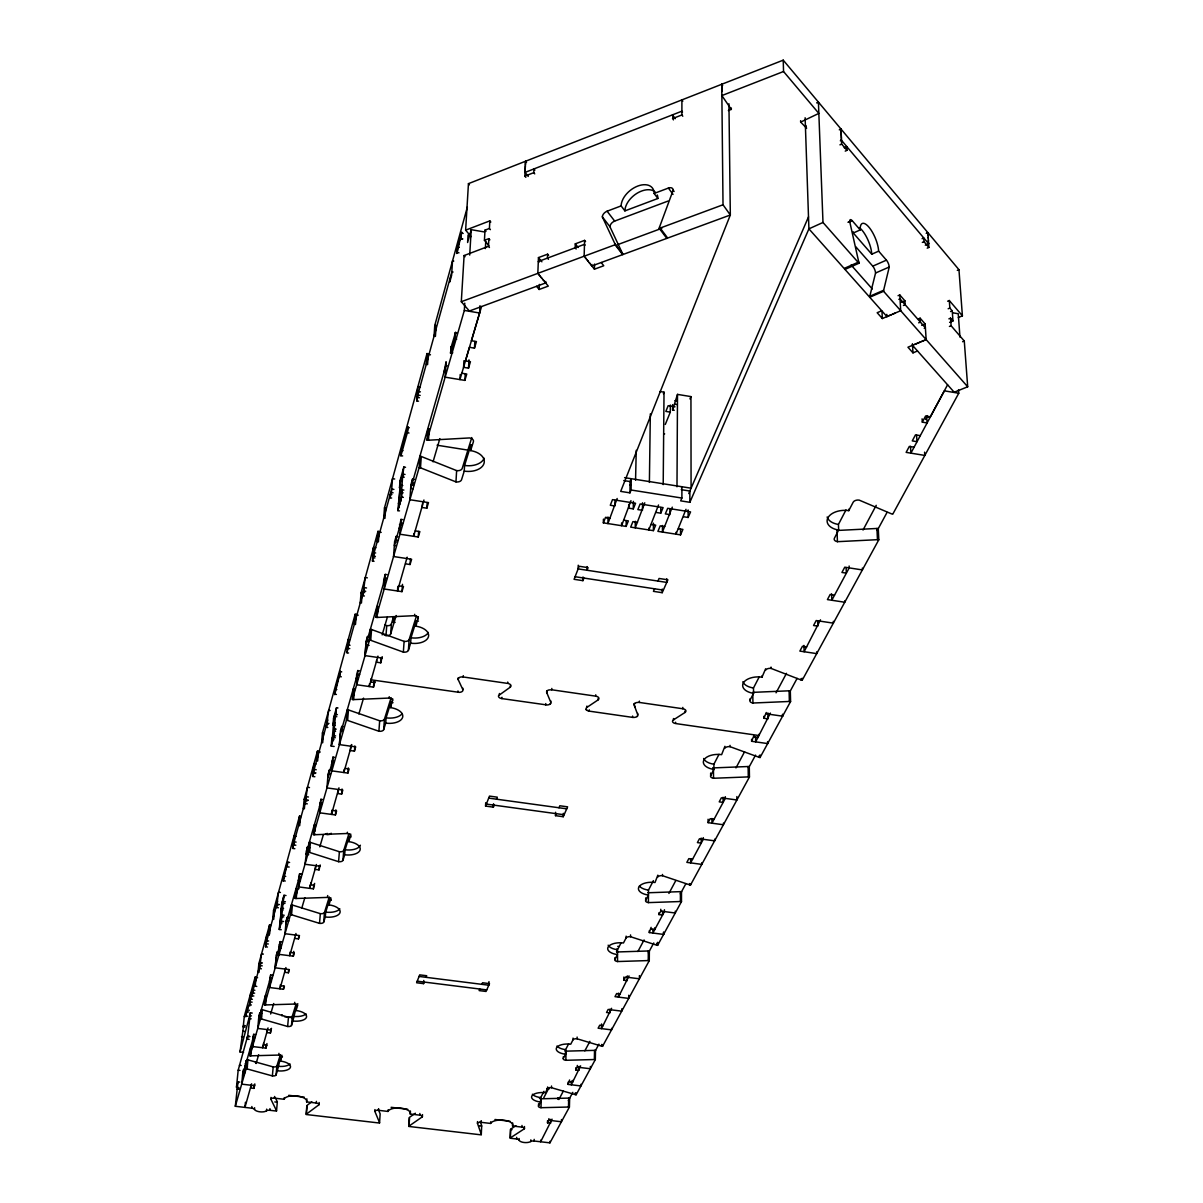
<?xml version="1.0" encoding="UTF-8"?>
<svg xmlns="http://www.w3.org/2000/svg" width="1203" height="1203" viewBox="0 0 1203 1203"><rect width="100%" height="100%" fill="white"/><g stroke="black" fill="none" stroke-linecap="round" stroke-linejoin="round"><path stroke-width="1.5" d="M664.778 526.583L660.236 525.876L657.906 531.35L680.522 534.869L680.522 529.275M680.417 891.649A3.759 1.835 0.3 0 1 681.499 891.724L681.484 901.588A3.759 1.82 0.3 0 0 680.402 901.528L680.417 891.649L648.492 892.746A3.759 1.835 0.7 0 1 647.846 892.641M682.793 116.24L681.89 114.962L681.906 99.909L682.808 101.187M805.123 117.744L808.912 228.856L689.86 502.313L680.672 500.854L681.89 498.042L681.906 486.749L681.53 487.621M759.003 734.221L759.033 735.544L675.379 723.514A4.21 2.286 0.1 0 1 673.469 719.875L684.973 712.477A4.241 2.316 0 0 0 682.823 708.747L682.823 707.409M684.973 712.477L684.973 711.153M673.469 718.552L673.469 719.875L674.191 719.409M674.281 410.268L672.597 409.997L677.5 394.389L690.943 396.599L691.078 488.192L624.598 477.651M675.259 911.167L675.289 913.017L660.778 911.107L658.913 914.581L662.522 915.047L662.552 911.363M675.62 722.236L675.62 722.898M676.011 532.297L675.996 534.162L685.996 509.305M677.5 394.389L676.988 486.779M245.803 1016.054L248.074 1005.497L245.803 1016.054L247.698 1016.204M666.778 578.733L666.763 582.402L578.147 568.899L578.237 565.215M669.906 508.989L669.891 514.613L665.319 513.892L667.695 508.313L690.567 511.907L688.131 517.47L683.575 516.749M665.304 424.433L670.297 412.148L670.327 405.035M673.409 119.894L672.507 114.841L675.229 118.676M672.282 507.155L662.432 532.057L662.477 525.516M672.597 409.997L672.627 404.629M616.462 951.663A3.609 1.699 1.1 0 0 617.695 951.949L648.312 950.971A3.609 1.699 0.7 0 1 649.349 951.032L649.274 960.641A3.609 1.684 0.8 0 0 648.237 960.58L617.545 961.543A3.624 1.684 1.1 0 1 614.883 959.468L617.44 954.565A12.752 6 1 0 1 608.056 947.167A12.752 6 1 0 1 623.47 942.972L626.086 937.949A3.669 1.744 0.9 0 1 630.537 936.731L656.643 945.152A3.669 1.729 0.6 0 0 657.62 945.363L657.635 942.325M656.176 512.463L660.748 513.17L660.793 507.546M658.913 914.581L658.928 912.731M654.567 588.793L653.44 591.35L662.206 592.688L662.236 589.019M660.778 911.107L660.778 909.257M659.815 391.486L664.026 392.178L663.199 484.598M712.762 767.77A4.075 2.15 -0.3 0 0 713.454 767.905L748.116 766.522A4.075 2.15 -0.8 0 1 749.289 766.597L749.454 776.973L690.522 885.017A3.82 1.88 0.2 0 1 689.514 884.806L662.492 875.709L662.507 874.461M663.575 934.43L663.59 931.994L663.605 934.43L649.289 932.566L649.304 930.746M664.432 909.739L664.432 911.588L652.898 933.047L652.928 928.987M649.289 932.566L651.109 927.348M654.703 927.814L654.688 929.648L651.094 929.182M658.537 504.989L648.838 529.937L648.853 528.072M656.643 945.152L656.643 943.332M680.402 901.528L648.402 902.611A3.759 1.835 0.7 0 1 645.68 900.37L648.447 895.047A13.293 6.511 0.6 0 1 638.838 887.047A13.293 6.511 0.6 0 1 655.003 882.491L657.846 875.167M645.68 900.37L645.71 897.889M650.327 413.877L649.394 482.403M648.402 902.611L648.492 890.1L653.394 880.656M648.237 960.58L648.312 950.971M637.485 522.328L632.928 521.606L630.673 527.109L653.379 530.643L653.44 523.185M682.823 708.747L639.364 702.447L639.379 701.123M642.522 502.809L642.447 510.298L637.861 509.591L640.146 503.982L663.109 507.591L660.748 513.17M639.41 975.618L639.41 978.806L625.5 977.031L623.801 980.219L627.259 980.656L627.319 975.889M644.763 502.824L635.229 527.816L635.304 521.275M628.733 995.242L628.718 998.4L614.989 996.67L616.658 993.558L620.086 993.994M629.019 975.889L618.447 997.107L618.507 993.152M637.74 713.409L637.725 714.732A4.226 2.301 0.7 0 1 634.673 717.379L633.349 717.439A4.226 2.301 0.7 0 1 632.583 717.379L632.598 716.056M636.237 450.313L635.56 480.208M630.537 936.731L630.567 934.911M634.192 703.815L634.838 706.943M628.733 504.403L628.688 508.147L633.274 508.869L635.56 503.26L612.507 499.636L610.297 505.26L614.898 505.982L615.004 500.358M621.801 1008.806L621.756 1011.152L608.162 1009.452L606.538 1012.49L609.921 1012.911L609.981 1009.167M629.951 492.854L630.101 481.561L631.244 478.704L631.094 490.012L629.951 492.854L620.688 491.395L730.326 215.006L728.943 103.774M623.801 980.219L623.846 977.031M630.973 500.659L621.59 525.696L621.635 522.884M626.086 937.949L626.116 936.129M633.274 508.869L633.364 501.365M614.883 959.468L614.913 957.663M617.004 952.114L617.064 948.776M617.545 961.543L617.515 949.738L620.959 943.107M603.44 519.125L603.365 522.854L626.131 526.403L626.222 520.809M617.154 498.478L607.921 523.576L608.056 517.034M611.605 1008.309L601.5 1028.625L601.59 1023.964M611.575 1028.324L611.56 1029.873L598.117 1028.204L599.711 1025.242L603.064 1025.663M649.274 960.641L602.538 1046.339A3.414 1.504 1.3 0 1 601.635 1046.159L601.665 1044.43M602.538 1046.339L602.583 1044.595M590.372 1066.459L590.357 1068.745L577.29 1067.166L575.786 1069.948L579.049 1070.339L579.139 1066.354M632.583 717.379L588.989 711.108A4.226 2.316 1.3 0 1 586.884 707.409L598.056 699.92L598.086 698.597M563.32 1056.775L563.275 1058.49A3.368 1.474 1.6 0 0 565.831 1060.294L594.342 1059.527L594.538 1050.369A3.353 1.474 1.4 0 1 595.5 1050.43L595.32 1059.587L576.147 1094.745A3.278 1.398 1.6 0 1 575.26 1094.58L551.47 1087.707A3.293 1.398 1.8 0 0 547.545 1088.67L545.44 1092.715A11.444 4.842 1.9 0 0 531.816 1096.053A11.444 4.842 1.9 0 0 540.568 1102.053L538.508 1106.023A3.248 1.368 1.9 0 0 540.989 1107.707L568.478 1107.031A3.248 1.368 1.6 0 1 569.41 1107.076L569.651 1098.144A3.233 1.368 1.6 0 0 568.703 1098.098L541.275 1098.79A3.248 1.368 1.9 0 1 539.44 1098.249M598.056 699.92A4.256 2.346 1.2 0 0 595.711 696.146L595.741 694.808M575.786 1069.948L575.846 1067.662M575.26 1094.58L575.305 1092.895M563.275 1058.49L565.5 1054.234A11.865 5.203 1.6 0 1 556.538 1047.798A11.865 5.203 1.6 0 1 570.733 1044.189L573.004 1039.843A3.414 1.504 1.5 0 1 577.094 1038.79L577.124 1037.061M576.147 1094.745L576.177 1093.061M577.29 1067.166L577.32 1065.452M586.884 707.409L586.929 706.086M580.613 1065.843L571.305 1084.79L571.41 1081.031M589.244 711.153L589.275 709.83M580.974 1084.249L580.974 1085.948L568.057 1084.399L568.117 1082.144M568.478 1107.031L568.703 1098.098M568.057 1084.399L569.56 1079.978M587.139 566.568L587.049 570.252L588.087 567.636L579.169 566.267L574.072 579.305L582.929 580.658L583.019 576.974M722.642 85.578L721.755 84.27L723.018 204.781L730.326 215.006L591.861 265.953L591.906 264.465M573.004 1039.843L573.049 1038.099M572.793 1080.369L572.748 1082.068L569.515 1081.677M601.199 262.525L603.756 265.758L594.432 269.186L594.553 264.089M576.147 249.006L575.169 247.788L575.29 243.848L584.583 240.374L584.147 256.209L594.432 269.186M561.47 1119.542L561.44 1121.767L548.869 1120.279L547.485 1122.85L550.613 1123.226L550.733 1119.346M565.5 1054.234L565.621 1049.633L568.613 1043.888M565.831 1060.294L566.072 1051.151A3.368 1.474 1.6 0 1 564.914 1050.911M552.072 1119.181L540.643 1141.767L540.703 1140.128M555.606 812.266L555.5 815.664L563.245 816.717L563.335 813.318M558.162 1098.88L558.192 1097.948L559.966 1098.159M547.545 1088.67L547.606 1086.971M547.485 1122.85L547.56 1120.64M548.869 1120.279L548.914 1118.625M551.47 1087.707L551.53 1086.008M512.057 1129.647L510.433 1129.452L510.087 1138.218L516.628 1138.985A3.158 1.293 2.1 0 1 519.11 1140.143A6.331 2.586 2 0 0 524.072 1142.489A6.331 2.586 2 0 0 530.779 1141.512A3.158 1.293 2 0 1 534.132 1141.015L549.936 1142.85L549.982 1141.346M510.237 685.905L510.192 687.229L498.734 695.454A4.256 2.346 2.6 0 0 498.568 696.627L498.989 697.319A4.256 2.346 2.6 0 0 501.395 698.522L547.034 704.973A4.241 2.331 1.9 0 0 550.854 702.642L550.794 700.883M595.711 696.146L551.771 689.785L551.816 688.447M538.508 1106.023L538.583 1103.783M540.568 1102.053L540.718 1097.572L543.967 1091.332M540.989 1107.707L541.275 1098.79M530.779 1141.512L530.839 1139.858M545.726 704.898L545.771 703.575M546.959 693.108L546.748 691.169M534.132 1141.015L534.192 1139.361M515.952 1125.677L510.749 1129.106L510.403 1137.873L524.403 1128.745A3.188 1.323 2.1 0 0 521.937 1127.106L521.997 1125.452M524.403 1128.745L524.478 1126.534M488.884 245.668L484.433 240.329L488.869 238.645L488.463 246.314L464.102 255.547L461.305 301.712L469.381 311.021L545.681 282.946L545.741 281.472M536.538 286.314L539.155 289.472L548.282 286.119L537.831 273.367L538.463 257.592L547.621 254.179L547.47 258.104L548.448 259.322M516.628 1138.985L516.688 1137.331M519.11 1140.143L519.17 1138.504M539.155 289.472L539.365 284.419M521.937 1127.106L512.553 1126.008L512.673 1122.97M525.846 177.337L524.884 176.119L525.094 171.458M525.215 168.676L525.14 170.525M525.35 165.879L525.26 167.743M525.47 163.097L525.395 164.961M481.305 1134.489L477.441 1123.256A3.203 1.323 2.4 0 1 481.2 1122.339L490.629 1123.437L490.689 1121.782M534.734 173.879L533.771 172.661L533.937 168.931L534.884 170.149M501.907 698.612L501.967 697.274M510.192 687.229A4.286 2.376 2.5 0 0 508.403 683.56L507.696 682.071M477.441 1123.256L477.516 1121.587M485.726 802.687L485.561 806.085L493.365 807.153L493.531 803.754M499.35 694.823L499.41 693.499M481.2 1122.339L481.275 1120.67M488.974 981.603L488.809 985.212L419.08 976.445M528.252 176.435L525.064 172.39L525.561 161.247L526.508 162.465M525.516 162.179L525.561 161.247L526.027 161.864M507.636 683.409L463.2 676.973L463.275 675.635M371.381 678.507L371.276 679.845L459.23 692.357A4.271 2.346 3.2 0 0 462.944 690.011L462.899 688.236M490.403 229.653L489.41 228.465L489.832 220.871L465.636 230.149L471.08 236.645M463.952 360.705L463.561 367.336L468.523 368.148L470.433 361.712L465.411 360.885L469.426 347.306L474.478 348.148L474.854 341.487M471.787 437.561L462.193 468.463A4.767 2.962 3.7 0 1 456.629 470.599L421.276 456.493A4.797 2.992 4.4 0 0 419.952 456.163L419.17 467.486A4.812 2.977 4.4 0 1 420.494 467.817L455.967 481.892A4.782 2.962 3.7 0 0 461.546 479.756L464.238 471.11A16.902 10.541 3.5 0 0 483.997 463.471A16.902 10.541 3.5 0 0 470.629 450.614L470.944 444.915A16.887 10.556 3.5 0 1 472.162 445.125M462.824 689.575L458.253 679.74L458.358 677.725M457.907 692.281L457.982 690.958M460.238 374.449L459.937 379.592L479.606 313.006L480.012 305.697M484.433 240.329L485.004 230.149L489.41 228.465M485.365 248.6L485.756 241.352M468.523 368.148L468.99 359.862M464.238 471.11L464.569 465.441L470.944 444.915M468.057 234.976L467.606 242.51L471.215 229.683L484.583 231.984M426.088 977.332L426.704 975.738L419.697 974.866L416.614 982.761L423.591 983.633L423.772 980.475M470.629 450.614L473.411 441.696A4.872 3.083 3.6 0 0 469.546 437.937L428.463 440.223A4.887 3.083 4.3 0 1 427.05 440.133L464.328 310.434L464.764 303.141M455.967 481.892L456.629 470.599M469.711 255.081L471.215 229.683M415.366 1113.226L409.561 1117.286L409.035 1126.083L422.358 1116.805A3.218 1.338 3 0 0 419.757 1115.151L419.847 1113.482M444.027 371.968L446.102 361.757L445.125 377.171L464.869 380.389L465.26 373.787M422.358 1116.805L422.494 1114.595M409.276 1117.632L408.749 1126.444L481.26 1134.865L481.696 1125.707L480.268 1121.497M419.757 1115.151L410.253 1114.038L410.434 1110.986M465.636 230.149L468.448 183.653L783.228 60.15L958.956 269.698L962.4 315.833L958.265 317.577M452.779 352.78L450.854 352.674L455.035 338.058L455.636 332.133L451.245 346.81L450.524 353.351L451.275 346.659M454.779 338.99L455.14 333.171L456.388 333.381M461.351 233.277L461.02 238.78L462.238 238.991M450.027 278.314L449.787 281.968L451.591 275.487L452.523 260.886M416.449 615.951L409.125 639.605A4.346 2.466 4.1 0 1 404.103 641.364L371.562 629.53A4.376 2.481 4.7 0 0 370.359 629.244L369.516 640.026A4.376 2.466 4.6 0 1 370.719 640.312L403.351 652.116A4.361 2.451 4.1 0 0 408.388 650.357L410.629 643.169A15.398 8.737 4 0 0 428.403 636.898A15.398 8.737 4 0 0 415.922 626.177L418.358 616.748M422.448 503.741L422.193 507.486L426.824 508.207L427.2 502.598M379.562 1122.67L374.795 1111.241A3.233 1.338 3.4 0 1 378.494 1110.324L388.028 1111.437L388.148 1109.767M378.494 1110.324L378.614 1108.655M410.629 643.169L410.99 637.77L416.283 620.748A15.383 8.752 4 0 1 418.464 621.169M402.719 519.651L401.005 519.395L399.967 534.222L418.238 537.004L418.629 531.455M418.223 618.793A4.436 2.541 4 0 0 414.614 615.665L414.704 614.297M427.05 440.133L427.817 428.719A4.872 3.083 4.4 0 0 429.215 428.809L428.463 440.223M434.764 325.472L434.042 336.254A4.752 3.158 4.6 0 0 435.411 336.359L436.133 325.562A4.737 3.158 4.6 0 1 434.764 325.472L467.381 206.961M423.937 500.012L413.637 536.312L413.832 533.515M415.922 626.177L416.283 620.748M403.351 652.116L404.103 641.364M405.546 563.846L410.043 564.523L410.434 559.004M374.795 1111.241L374.915 1109.587M427.02 353.562L426.283 364.298A4.677 3.053 4.6 0 1 427.561 364.629L428.298 353.908A4.677 3.068 4.7 0 0 427.02 353.562L384.479 507.922L383.682 518.252A4.346 2.617 4.8 0 0 384.93 518.328L385.712 508.012A4.331 2.632 4.9 0 1 384.479 507.922M420.494 467.817L421.276 456.493M408.388 650.357L409.125 639.605M391.125 697.635L384.434 719.183A4.165 2.241 4.2 0 1 379.667 720.777L348.464 709.935A4.18 2.256 4.7 0 0 347.321 709.68L346.449 720.176A4.18 2.256 4.7 0 1 347.607 720.432L378.9 731.244A4.165 2.241 4.2 0 0 383.667 729.65L385.712 723.108A14.707 7.955 4.1 0 0 402.599 717.409A14.707 7.955 4.1 0 0 390.539 707.62L392.779 698.913M384.163 589.004L401.967 591.65L402.479 584.357M409.892 499.726L410.915 484.764L412.524 479.095L414.268 479.365M418.539 401.185L416.839 400.915L417.847 386.704L420.388 387.11M407.155 557.184L397.486 590.989L397.817 586.417M412.524 479.095L412.268 482.839L414.012 483.11M416.839 400.915L418.689 391.576L420.388 391.847M383.667 729.65L384.434 719.183M384.103 634.913L385.998 635.605A4.075 2.301 4.4 0 0 390.659 633.951L391.396 623.951L393.411 617.169A14.331 8.241 4.3 0 0 395.486 617.395M403.125 469.741L400.93 499.786L398.629 507.922L400.84 477.937M401.005 519.395L399.185 528.508L400.885 528.764M399.516 510.884L397.832 510.628L401.667 497.095L402.193 489.832L403.877 490.087M404.238 477.2L402.569 476.929L403.847 467.02L405.531 467.29M385.712 723.108L386.088 717.845L390.915 702.341A14.692 7.97 4.1 0 1 393.005 702.717M395.125 622.387A14.346 8.226 4.3 0 1 393.05 622.177L393.411 617.169M392.629 700.898A4.241 2.316 4.2 0 0 389.155 698.056L389.246 696.717M390.539 707.62L390.915 702.341M376.644 660.176L376.494 662.191L380.765 662.808L382.268 656.748M378.9 731.244L379.667 720.777M385.998 635.605L386.734 625.62A4.06 2.316 4.4 0 0 391.396 623.951M393.546 556.523L394.599 541.786L396.118 536.463L397.817 536.718M397.832 510.628L400.268 485.11L402.779 485.501M401.185 488.072L399.501 487.816L400.028 480.659L403.847 467.02M396.118 536.463L395.847 540.132L397.546 540.403M359.336 670.793L357.757 670.567L356.659 684.733L373.501 687.139L373.907 681.83M373.501 687.139L374.975 681.229M377.953 656.116L369.261 686.537L369.456 683.875M386.93 574.658L385.261 574.402L383.802 579.53L383.531 583.154L385.186 583.41M391.622 498.042L389.998 497.786L390.253 494.313L391.877 494.553M384.208 589.004L385.261 574.402M389.998 497.786L391.441 492.553L392.494 478.659L394.689 479.005M380.765 662.808L381.156 657.439M378.013 531.335L377.216 541.606A4.271 2.541 4.9 0 1 378.389 541.891L379.186 531.621A4.271 2.556 4.9 0 0 378.013 531.335L361.065 592.853L360.238 602.929A4.15 2.391 4.9 0 0 361.441 603.004L362.253 592.929A4.135 2.391 4.9 0 1 361.065 592.853M370.719 640.312L371.562 629.53M370.855 679.289L370.644 681.951L374.87 682.552M414.614 615.665L377.321 617.44A4.451 2.541 4.6 0 1 376.043 617.365L376.885 606.492A4.436 2.556 4.6 0 0 378.163 606.583L377.592 614.041M377.321 617.44L377.426 616.071M348.945 833.604L343.742 850.371A3.835 1.91 4.4 0 1 339.396 851.724L310.419 842.416A3.85 1.91 4.8 0 0 309.351 842.205L308.464 852.19A3.865 1.91 4.7 0 1 309.532 852.416L338.584 861.679A3.85 1.895 4.4 0 0 342.945 860.34L344.675 854.777A13.564 6.752 4.3 0 0 360.088 849.98A13.564 6.752 4.3 0 0 348.78 841.634L350.554 835.92A3.91 1.955 4.3 0 0 347.291 833.499L347.396 832.235M350.795 745.364L350.374 750.567L354.434 751.123L354.855 745.935M348.78 841.634L349.171 836.596A13.549 6.767 4.3 0 1 351.111 836.942M350.554 835.92L350.705 834.04M382.163 658.086L364.99 655.605L366.118 641.304L367.486 636.537L369.892 636.898M374.028 561.29L372.464 561.064L373.547 547.425L375.892 547.786M365.035 655.605L365.877 644.883L385.035 578.057L387.246 578.387M374.87 557.966L372.78 557.651L373.577 547.425M367.486 636.537L367.216 640.101L369.622 640.462M372.464 561.064L374.088 552.748L375.667 552.989M311.818 1101.783L307.111 1105.316L306.359 1114.158L319.006 1104.73L319.186 1102.504M338.584 861.679L339.396 851.724M352.389 699.529L353.246 688.958A4.241 2.331 4.7 0 0 354.479 689.033L353.622 699.605A4.241 2.316 4.7 0 1 352.389 699.529L369.516 640.026M331.833 770.867L347.893 773.078L348.314 767.92M357.757 670.567L356.163 678.687L357.727 678.913M364.389 595.981L362.855 595.756L363.126 592.372L364.659 592.598M351.742 744.567L343.847 772.521L344.103 769.499M362.855 595.756L365.246 577.53L367.336 577.846M342.945 860.34L343.742 850.371M344.675 854.777L345.081 849.769L349.171 836.596M322.389 799.499L320.93 799.303L319.787 812.822L335.426 814.942L335.848 809.86M337.953 790.16L337.667 793.574L341.622 794.115L342.825 790.085L326.915 787.905L328.088 774.266L329.261 770.176L330.75 770.386M329.291 896.972L324.494 912.415A3.684 1.759 4.4 0 1 320.344 913.663L292.419 905.047A3.699 1.759 4.8 0 0 291.397 904.836L290.509 914.566A3.714 1.759 4.7 0 1 291.532 914.776L319.517 923.363A3.699 1.744 4.4 0 0 323.682 922.13L325.291 917.002A13.022 6.21 4.3 0 0 340.013 912.596A13.022 6.21 4.3 0 0 329.066 904.897L329.472 899.994A13.007 6.226 4.4 0 1 331.321 900.31M338.975 787.83L331.487 814.401L331.833 810.175M329.066 904.897L330.855 897.799M355.171 614.237L354.344 624.237A4.09 2.316 4.9 0 1 355.471 624.507L356.299 614.492A4.075 2.331 4.9 0 0 355.171 614.237L322.434 732.988L321.592 742.612A3.835 2.03 4.9 0 0 322.69 742.687L323.532 733.063A3.82 2.045 5 0 1 322.434 732.988M319.006 1104.73A3.248 1.353 4 0 0 316.254 1103.031L316.389 1101.362M347.607 720.432L348.464 709.935M341.622 794.115L342.043 789.003M331.863 770.867L332.99 757.123L334.494 757.334M319.517 923.363L320.344 913.663M325.336 833.965L327.036 834.521L327.141 833.348M316.254 1103.031L306.63 1101.903L306.885 1098.85M306.84 1105.677L306.103 1114.504L379.546 1123.046L380.148 1113.858L378.389 1109.572M323.682 922.13L324.494 912.415M354.434 751.123L355.697 746.883L339.381 744.612L340.539 730.747L341.772 726.447L343.291 726.657M348.539 653.003L347.05 652.793L348.163 639.53L349.652 639.755M339.426 744.612L340.284 734.206L357.502 674.101L359.607 674.402M348.193 639.545L347.366 649.47L364.464 587.665L366.524 587.966M325.291 917.002L325.697 912.13L329.472 899.994M330.69 899.649A3.744 1.804 4.4 0 0 327.532 897.408L327.697 895.558M341.772 726.447L341.487 729.905L343.005 730.116M347.05 652.793L348.554 645.049L350.043 645.274M301.712 874.04L299.622 873.769L298.479 886.882L313.397 888.837L314.63 883.408M316.419 864.506L309.637 888.34L309.923 885.062M315.487 866.927L315.261 869.408L319.036 869.904L319.412 865.558M319.036 869.904L320.239 865.002M329.261 770.176L328.96 773.589L330.449 773.8M334.133 746.477L331.186 746.071L331.757 739.349L332.344 737.289L335.291 737.695M335.201 725.183L332.99 724.883L333.562 718.221L336.494 707.755L337.968 707.966M334.178 716.116L331.802 743.995L333.562 737.77L335.938 709.83M332.99 757.123L331.517 764.687L333.005 764.897M331.186 746.071L334.118 735.695L334.69 728.958L336.178 729.168M336.81 716.732L335.336 716.522L336.494 707.755M275.201 1097.497L277.322 1101.843L276.525 1111.076L269.788 1110.294A3.218 1.323 4.4 0 0 266.51 1110.805A6.466 2.662 4.4 0 1 259.953 1111.828A6.466 2.662 4.4 0 1 254.465 1109.407A3.233 1.338 4.5 0 0 251.698 1108.189L235.307 1106.279L246.134 1068.73A3.323 1.414 4.7 0 1 247.066 1068.911L272.359 1075.918A3.323 1.414 4.4 0 0 276.073 1074.926L277.352 1070.805A11.684 4.992 4.4 0 0 290.419 1067.317A11.684 4.992 4.4 0 0 280.389 1061.076L281.697 1056.866A3.368 1.444 4.4 0 0 278.81 1055.061L250.841 1055.828A3.368 1.444 4.7 0 1 249.863 1055.783L260.51 1018.806A3.444 1.519 4.7 0 1 261.472 1018.986L287.637 1026.49A3.444 1.519 4.4 0 0 291.487 1025.437L292.87 1021.001A12.12 5.368 4.4 0 0 306.479 1017.227A12.12 5.368 4.4 0 0 296.133 1010.535L296.555 1005.873A12.105 5.383 4.4 0 1 297.427 1005.994M296.133 1010.535L297.758 1003.663M347.291 833.499L314.63 834.732A3.91 1.955 4.7 0 1 313.502 834.656L314.389 824.611A3.91 1.97 4.8 0 0 315.517 824.672L314.9 831.589M314.63 834.732L314.735 833.468M310.885 882.927L310.72 884.776L314.464 885.258M320.93 799.303L319.502 806.611L320.96 806.807M327.833 727.499L326.404 727.289L326.69 724.056L328.118 724.251M326.404 727.289L328.66 710.296L330.088 710.507M313.397 888.837L313.772 884.521M287.637 1026.49L288.464 1017.257A3.429 1.519 4.4 0 0 292.314 1016.189L296.088 1004.054M295.968 933.483L289.728 955.708L290.058 952.129M276.51 1110.685L270.825 1099.091A3.248 1.353 4.3 0 1 274.464 1098.144L284.119 1099.271L284.269 1097.602M294.87 938.43L298.479 938.896L298.765 935.678M304.991 864.25L307.186 847.303L310.028 847.679M314.87 776.732L312.78 776.446L313.923 763.755L315.998 764.04M307.186 847.303L306.9 850.611L309.742 850.987M312.78 776.446L314.133 769.454L316.224 769.74M291.487 1025.437L292.314 1016.189M292.87 1021.001L296.555 1005.873M297.547 1005.994A3.489 1.564 4.4 0 0 294.57 1004.054L294.735 1002.294M317.412 751.198L316.569 760.762A3.774 1.985 4.9 0 1 317.607 760.988L318.464 751.439A3.774 1.985 5 0 0 317.412 751.198L304.148 799.318L303.306 808.702A3.684 1.865 4.9 0 0 304.359 808.777L305.216 799.378A3.669 1.88 5 0 1 304.148 799.318M309.532 852.416L310.419 842.416M285.141 969.167L284.855 972.325L288.389 972.776L289.337 969.588L275.156 967.813L276.344 955.167L277.261 951.934L279.246 952.19M272.63 975.227L270.66 974.986L269.502 987.528L283.472 989.257L283.758 986.129M299.517 816.115L298.66 825.453A3.624 1.82 4.9 0 1 299.667 825.664L300.524 816.341A3.624 1.835 5 0 0 299.517 816.115L273.562 910.31L272.705 919.287A3.429 1.624 4.9 0 0 273.683 919.348L274.54 910.37A3.414 1.624 4.9 0 1 273.562 910.31M276.073 1074.926L276.901 1065.918L280.389 1054.64M285.908 967.558L279.953 988.821L280.314 984.896M274.464 1098.144L274.615 1096.474M281.983 1015.858L282.073 1014.776M277.352 1070.805L280.795 1056.535A11.669 4.992 4.4 0 1 282.464 1056.79M278.81 1055.061L278.961 1053.347M291.532 914.776L292.419 905.047M280.389 1061.076L280.795 1056.535M288.389 972.776L288.675 969.618M327.532 897.408L296.239 898.491A3.759 1.804 4.7 0 1 295.156 898.43L296.043 888.626A3.744 1.82 4.8 0 0 297.126 888.701L299.066 888.626M281.697 1056.866L281.848 1055.166M296.239 898.491L296.57 894.806M296.63 894.205L297.126 888.701M299.622 873.769L298.299 880.611L300.389 880.882M307.321 803.86L305.276 803.574L305.562 800.431L307.607 800.702M305.276 803.574L307.427 787.303L309.487 787.574M279.021 954.37L293.337 956.159L293.758 951.393M266.51 1110.805L266.66 1109.136M289.156 917.739L287.111 917.483L286.149 920.866L284.991 933.708L299.472 935.558L298.479 938.896M294.84 848.686L292.84 848.431L293.983 836.07L295.983 836.341M272.359 1075.918L273.201 1066.911A3.308 1.414 4.4 0 0 276.901 1065.918M287.111 917.483L286.825 920.686L288.855 920.957M292.84 848.431L294.103 841.844L296.103 842.1M269.788 1110.294L269.953 1108.625M270.825 1099.091L270.976 1097.422M263.592 1043.166L263.427 1044.881L266.78 1045.287L266.931 1043.557M270.66 974.986L269.472 981.227L271.427 981.483M278.404 907.754L276.479 907.498L276.765 904.476L278.69 904.731M276.479 907.498L278.51 892.205L280.434 892.461M267.277 1030.294L267.051 1032.595L270.434 1033.001L271.472 1028.354M255.562 1034.58L253.683 1034.354L252.525 1046.535L265.923 1048.144L266.254 1044.715M268.043 1027.933L262.54 1047.738L262.69 1046.204M275.186 967.813L276.073 958.325L279.938 944.806M281.246 929.708L279.261 929.468L279.848 923.227L281.577 908.115L283.547 908.37M283.081 910.009L281.111 909.769L281.697 903.573L284.013 895.288L285.998 895.543M276.961 955.092L277.261 951.934M282.194 901.904L279.758 927.814L281.156 922.896L283.577 896.927M270.434 1033.001L270.81 1028.971M282.209 941.889L280.209 941.633L279.276 944.896L278.976 948.069L280.976 948.325M279.261 929.468L282.179 915.002L284.164 915.257M284.946 903.408L282.976 903.152L284.013 895.288M279.051 954.37L280.209 941.633M261.652 1013.422L259.743 1013.182L258.886 1016.144L257.743 1028.43L271.307 1030.084M267.472 947.017L265.592 946.791L266.735 934.942L269.261 935.272M259.442 1016.249L259.743 1013.182M255.863 1062.896L255.337 1061.873M251.698 1108.189L251.863 1106.519M260.51 1018.806L261.397 1009.543A3.444 1.534 4.7 0 1 262.359 1009.723L288.464 1017.257M269.547 924.896L268.69 933.799A3.383 1.579 4.9 0 1 269.622 933.994L270.48 925.077A3.383 1.594 4.9 0 0 269.547 924.896L258.886 963.543L258.028 972.31A3.308 1.504 4.9 0 0 258.976 972.355L259.833 963.603L261.547 963.543M251.006 1084.64L250.69 1087.993L253.938 1088.369L254.314 1084.459M253.938 1088.369L254.901 1084.008M261.472 1018.986L262.359 1009.723M254.465 1109.407L254.615 1107.737M294.57 1004.054L265.532 1004.926A3.489 1.564 4.7 0 1 264.525 1004.866L265.412 995.528A3.489 1.564 4.7 0 0 266.419 995.588L265.743 1002.58M265.532 1004.926L265.698 1003.167M246.134 1068.73L247.021 1059.693A3.323 1.414 4.7 0 1 247.953 1059.873L273.201 1066.911M257.607 977.738L256.059 977.272A3.263 1.474 4.9 0 0 255.141 977.107L254.299 985.798A3.263 1.474 4.9 0 1 255.201 985.979L256.765 986.43M247.066 1068.911L247.953 1059.873M255.201 985.979L256.059 977.272M249.863 1055.783L250.75 1046.685A3.353 1.459 4.7 0 0 251.728 1046.73L253.472 1046.685M245.111 1105.737L244.946 1107.407L251.592 1083.798M245.171 1105.181L245.427 1102.279M250.841 1055.828L251.006 1054.129M251.111 1052.986L251.728 1046.73M253.683 1034.354L252.57 1040.249L254.45 1040.475M235.307 1106.279L237.983 1081.903L239.773 1082.114M245.006 1027.076L243.232 1026.866L244.284 1016.415L255.141 977.107M243.562 1052.384L240.014 1051.963L243.623 1025.497L245.382 1025.708M245.983 1015.813L246.42 1011.528M245.472 1069.693L243.638 1069.482L242.856 1072.204L241.698 1084.144L254.735 1085.677M251.337 1004.986L249.532 1004.761L250.675 993.242L253.096 993.543M243.638 1069.482L243.337 1072.459L245.171 1072.685M249.141 1039.377L247.307 1039.151L247.607 1036.204L249.427 1036.415M240.014 1051.963L250.419 1012.836L252.239 1013.061M247.352 1060.926L246.119 1060.775L245.036 1066.535L247.487 1066.82M247.307 1039.151L250.419 1012.836M253.833 996.024L252.013 995.798L252.299 992.896L254.615 993.167M245.833 1063.783L246.119 1060.775M238.269 1087.392L236.48 1087.181L238.179 1070.204L247.607 1036.204M912.4 343.847L912.491 345.321L954.205 392.238L967.693 386.78L883.588 291.276A5.293 1.835 67.8 0 1 883.634 290.269L889.243 267.021A5.248 1.804 67.7 0 0 886.431 260.149L878.641 251.156A18.541 6.391 67.4 0 0 868.731 226.931A18.541 6.391 67.4 0 0 860.205 229.908L853.303 233.006L871.769 254.194L878.641 251.156M883.588 291.276L869.739 297.261A5.278 1.865 67.8 0 1 869.799 296.254L875.558 273.006A5.233 1.82 67.6 0 0 872.761 266.164L855.724 246.705M459.32 247.337L457.501 247.021L457.17 252.675L461.787 232.134L456.809 250.72L456.734 253.472L457.17 252.525L458.975 252.825M277.682 901.258L265.908 943.829L268.314 943.964M293.171 845.333L306.615 796.732L308.434 796.987M327.848 720.011L313.111 773.273L314.96 773.529M372.78 557.651L391.742 489.08L393.907 489.41M243.232 1026.866L243.623 1025.497M249.532 1004.761L250.6 999.046L252.404 999.272M252.013 995.798L253.096 990.039L254.901 990.264M265.592 946.791L266.72 940.761L268.6 941.002M281.111 909.769L281.577 908.115M332.99 724.883L333.577 722.792L335.051 723.003M399.501 487.816L400.268 485.11M282.179 915.002L281.713 916.656L283.697 916.912M334.69 728.958L334.103 731.048L335.577 731.259M402.193 489.832L401.426 492.553L403.11 492.824M236.48 1087.181L237.983 1081.903M253.412 1037.392L242.585 1075.181L244.209 1075.377M270.404 978.114L258.63 1019.212L260.314 1019.422M285.893 924.069L299.367 877.047L301.231 877.288M320.675 802.687L305.878 854.325L308.705 854.686M327.833 777.664L332.735 760.552M264.525 1004.866L290.509 914.566M295.156 898.43L308.464 852.19M313.502 834.656L346.449 720.176M376.043 617.365L419.17 467.486M255.698 1062.82L255.953 1061.948M256.089 1063.512L258.66 1054.775M270.645 1013.994L273.728 1003.513M301.773 908.16L304.84 897.724M319.803 846.852L323.427 834.551M358.885 713.981L363.547 698.116M382.148 634.883L387.366 617.109M433.05 461.817L439.862 438.614M481.561 306.539L471.411 340.735L476.433 341.577L474.478 348.148M265.923 1048.144L266.78 1045.287M283.472 989.257L284.404 986.144L280.901 985.708M293.337 956.159L294.299 952.911L290.735 952.46M335.426 814.942L336.584 811.002L332.675 810.476M347.893 773.078L349.126 768.943L345.111 768.386M401.967 591.65L403.486 586.553L399.035 585.891M410.043 564.523L411.621 559.26L393.516 556.523M418.238 537.004L419.862 531.591L415.276 530.884M426.824 508.207L428.494 502.613L409.847 499.726M464.869 380.389L466.764 374.028L461.817 373.216M393.05 622.177L394.644 616.838M390.659 633.951L396.178 615.515M659.5 227.172L667.003 237.156A5.459 3.504 -38.5 0 0 666.793 238.374L659.289 228.39A5.489 3.504 -38.6 0 1 659.5 227.172L673.169 190.209A5.444 3.444 -38.3 0 0 668.402 188.074L654.131 193.457A18.902 11.91 -38.8 0 0 637.801 186.044A18.902 11.91 -38.8 0 0 621.124 205.908L607.094 211.202A5.368 3.368 -39.4 0 0 602.342 216.871L614.883 243.698L622.522 253.547A5.398 3.444 -39.5 0 1 622.703 254.615L615.064 244.765A5.413 3.444 -39.5 0 0 614.883 243.698M485.561 806.085L489.471 796.1L497.32 797.183L496.523 799.183M458.238 678.537L458.238 678.537A4.466 2.466 3.2 0 1 458.523 678.116L458.644 677.996M603.365 522.854L605.545 517.335L610.116 518.057M423.591 983.633L424.208 982.069M493.365 807.153L494.147 805.168M582.929 580.658L583.951 578.057M663.409 393.742L664.026 392.178M626.131 526.403L628.372 520.899L623.816 520.192M689.966 398.945L690.943 396.599M653.379 530.643L655.695 525.155L651.139 524.448M688.763 493.561L808.506 216.871M479.817 989.031L479.125 990.595L486.042 991.452L489.501 983.633L482.553 982.761L481.862 984.34M555.5 815.664L556.372 813.694M558.959 807.754L559.831 805.769L567.605 806.837L563.245 816.717M657.936 581.064L659.064 578.463L667.906 579.816L662.206 592.688M680.522 534.869L682.913 529.41L678.372 528.703M546.748 691.334L546.748 691.334A4.436 2.451 1.9 0 1 547.049 690.913L547.17 690.793M749.454 776.973A4.09 2.135 -0.7 0 0 748.281 776.897L713.529 778.266A4.09 2.15 -0.3 0 1 710.672 775.649L713.935 769.409L713.89 764.206L719.003 754.356M752.943 703.018L752.762 692.372L789.093 690.808A4.271 2.346 -1.5 0 1 790.311 690.883L790.582 701.544A4.286 2.331 -1.5 0 0 789.363 701.469L752.943 703.018A4.271 2.346 -1 0 1 750.01 700.161L753.574 693.334L753.484 687.981L759.243 676.883M839.499 530.358L876.927 528.463A4.692 2.797 -3.6 0 1 878.265 528.553L878.807 539.771A4.707 2.797 -3.5 0 0 877.468 539.681L837.438 541.681A4.707 2.797 -2.9 0 1 834.386 538.267L838.656 530.072L838.431 524.448L845.995 509.907M724.928 746.296L721.62 754.657A14.421 7.624 -0.4 0 0 703.86 760.07A14.421 7.624 -0.4 0 0 713.935 769.409M753.574 693.334A15.113 8.346 -1.1 0 1 743.259 683.124A15.113 8.346 -1.1 0 1 761.995 677.169L765.619 668.808M838.656 530.072A16.616 10 -3.1 0 1 827.89 517.861A16.616 10 -3.1 0 1 848.762 510.658L853.168 502.222A4.797 2.902 -3.4 0 1 859.198 500.117L891.528 513.861A4.782 2.887 -4 0 0 892.761 514.192L958.761 393.246L958.505 389.637M543.741 1097.828L549.139 1087.497M557.666 1098.94L558.192 1097.948M558.839 1099.542L563.29 1091.196M584.838 1050.866L589.921 1041.332M637.906 951.513L644.086 939.934M668.913 893.438L675.77 880.611M735.965 767.92L744.567 751.8M776.07 692.823L786.491 673.319M863.017 530.042L876.22 505.32M723.409 823.063L723.424 824.762L708.086 822.657L710.191 818.732L714.026 819.258M767.649 741.83L767.694 743.589L751.619 741.289L753.92 735.634M767.875 712.898L767.995 718.868L763.92 718.281L766.281 712.492M926.716 417.155L927.077 422.93L922.31 422.148L925.603 415.982L930.34 416.764L947.588 384.795M925.513 419.456L926.821 417.02A3.744 1.068 -79.5 0 0 927.378 415.636M594.868 1051.587L595.5 1050.43M680.327 893.874L681.499 891.724M789.815 691.8L790.311 690.883M568.312 1100.67L572.823 1092.339M594.643 1052.069L598.944 1044.144M648.402 952.866L653.77 942.957M680.672 893.288L685.875 883.679M748.582 767.965L755.559 755.093M790.085 691.364L797.108 678.402M877.243 530.508L887.047 512.403M549.936 1142.85L569.41 1107.076M657.62 945.363L681.484 901.588M724.943 748.251A4.15 2.211 -0.6 0 1 730.071 746.687L758.973 757.273A4.15 2.195 -1 0 0 760.055 757.514L790.582 701.544M765.649 670.161A4.361 2.421 -1.3 0 1 771.063 668.417L801.063 679.966A4.346 2.406 -1.8 0 0 802.206 680.236L878.807 539.771M550.628 703.514L550.628 703.514A4.09 2.241 1.9 0 1 550.132 704.041M637.53 716.011L637.425 716.146A4.075 2.211 0.7 0 1 637.019 716.522M634.733 703.439L634.598 703.575A4.406 2.421 0.6 0 0 634.282 703.981M817.559 102.511L818.416 102.105L822.987 222.465L858.927 263.262L844.972 269.412A5.368 1.91 67.4 0 0 844.822 268.149L858.747 261.998L849.694 221.502A5.353 1.865 67.3 0 1 852.205 220.675L860.205 229.908M816.702 102.917L818.416 102.105M806.657 128.195L800.657 122.089L818.837 113.398L783.544 71.503L783.228 60.15M839.303 129.834L840.987 129.037L841.649 144.059L846.942 150.33L845.243 151.127M840.145 129.428L840.987 129.037L841.032 129.969M840.356 140.826L841.453 139.337M839.95 144.856L841.649 144.059M844.235 147.758L846.777 146.555L846.942 150.33M822.987 222.465L808.912 228.856L886.927 316.6L900.701 310.705L899.799 294.961L898.07 295.697M847.965 222.284L849.694 221.502M848.747 222.239L852.205 220.675M927.047 233.006L927.874 232.645L928.866 247.427L927.212 248.164M926.235 233.367L927.874 232.645M922.1 238.69L923.754 237.953L924.009 241.668L928.866 247.427M922.34 242.389L924.009 241.668M872.761 266.164L886.431 260.149M925.302 245.171L928.626 243.728L928.566 242.795M875.558 273.006L889.243 267.021M869.799 296.254L883.634 290.269M957.317 270.404L958.956 269.698M898.867 299.382L900.024 298.885L925.393 327.848L924.25 328.314M881.739 310.75L877.167 312.72L882.355 318.539L888.085 316.103M901.483 302.284L904.912 300.81L899.799 294.961M891.513 314.63L889.228 315.607M894.957 313.171L892.656 314.148M903.438 305.472L905.152 304.735L904.912 300.81M947.633 301.216L949.302 300.509L962.4 315.833M918.415 318.93L920.13 318.193L925.137 323.938L926.16 339.607L907.949 347.216L912.987 352.87L917.513 350.975M948.175 308.765L949.844 308.058L949.302 300.509M918.671 322.825L920.37 322.103L920.13 318.193M950.565 311.547L952.235 310.855L949.844 308.058M921.739 325.366L925.137 323.938M948.896 318.855L950.565 318.163L952.971 320.945L949.618 322.359M949.423 326.464L951.107 325.772L950.565 318.163M912.491 345.321L913.618 344.855M917.032 343.426L914.761 344.374M920.445 341.998L918.175 342.945M923.874 340.554L921.588 341.517M925.017 340.088L926.16 339.607M962.611 341.712L964.28 341.02L967.693 386.78M525.064 172.39L681.89 111.187L682.507 112.044M783.544 71.503L721.875 95.578L731.319 109.398L728.356 110.541M524.884 176.119L533.771 172.661M672.507 118.616L681.89 114.962M621.124 205.908L624.898 210.886L657.861 198.495A18.857 11.91 -38.8 0 0 657.259 194.961M622.522 253.547L609.936 226.72A5.338 3.383 -39.3 0 1 614.673 221.081L668.086 201.051M461.305 301.712L615.064 244.765M659.289 228.39L723.018 204.781M617.229 244.81L661.845 228.284M550.748 702.221L546.643 692.357A4.271 2.361 1.9 0 1 548.884 689.936L551.771 689.785M637.725 714.732L634.131 705.003A4.241 2.331 0.6 0 1 636.477 702.597L638.056 702.387A4.241 2.331 0.6 0 1 639.364 702.447M458.253 679.74A4.286 2.376 3.2 0 1 461.335 676.943L463.2 676.973M353.622 699.605L389.155 698.056M566.072 1051.151L594.538 1050.369M237.397 1087.768L239.202 1087.978M237.021 1089.091L238.811 1089.301M288.735 1095.316L304.194 1097.136M391.11 1107.316L407.757 1109.271M494.929 1119.497L509.997 1121.271M274.81 1101.933L277.337 1102.234M478.644 1125.737L481.651 1126.083M245.337 1063.542L247.171 1063.768M239.397 1065.287L241.186 1065.497M238.179 1070.204L239.968 1070.414M242.856 1072.204L244.69 1072.429M243.051 1031.212L244.826 1031.437M248.104 1036.369L249.923 1036.58M252.856 1037.227L255.096 1037.587M241.532 1036.64L243.307 1036.851M546.794 1088.655L549.079 1088.926M252.119 1002.159L249.848 1001.873L260.69 962.671L262.344 962.881M249.773 1005.949L247.983 1005.738L247.592 1010.039L249.352 1010.264M246.344 1011.693L248.705 1011.979M284.494 1016.7L292.209 1017.648M258.886 1016.144L261.427 1016.46M249.638 1015.663L251.442 1015.888M244.284 1016.415L246.044 1016.64M249.337 1018.58L251.156 1018.806M269.773 978.114L271.728 978.355M276.344 955.167L278.961 955.347M263.367 954.099L261.517 953.874L259.562 968.565L261.397 968.806M417.23 981.182L486.734 989.904M259.848 965.633L262.224 965.844M280.314 921.588L282.299 921.844M279.848 923.227L281.833 923.468M279.276 944.896L281.276 945.152M283.442 901.498L285.412 901.754M617.74 946.37L619.004 946.535M281.697 903.573L283.667 903.829M277.367 904.28L279.291 904.521M286.149 920.866L288.179 921.122M281.592 921.257L283.577 921.513M298.6 877.348L300.69 877.619M285.712 876.446L283.758 876.19L283.171 881.062L287.758 861.859L283.758 876.19L283.367 880.761L285.276 881.017M293.818 844.942L295.818 845.213M306.133 851.017L308.254 851.288M304.945 864.25L320.133 866.25M289.592 862.446L287.622 862.19L287.231 866.792L289.171 867.047M306.299 799.89L308.344 800.16M319.803 803.243L321.983 803.544M692.582 859.137L688.838 858.641L686.838 862.371L701.815 864.386L701.8 862.716M328.088 774.266L329.577 774.461M313.848 772.642L315.938 772.928M488.689 798.115L566.733 808.822M486.343 804.1L564.102 814.747M331.757 739.349L333.968 739.665M331.802 761.273L334.043 761.589M335.923 714.417L337.411 714.627M333.562 718.221L335.036 718.432M327.532 723.244L328.96 723.454M340.539 730.747L342.058 730.958M334.118 735.695L335.607 735.905M336.81 689.53L335.366 689.319L334.72 694.672L340.449 671.199L339.817 676.597L341.291 676.808M336.404 694.432L334.945 694.221L335.396 689.334L340.269 671.68L341.712 671.875M356.434 675.154L358.013 675.379M753.935 736.958L757.965 737.529L757.935 736.206M366.118 641.304L368.524 641.665M365.877 644.883L369.08 645.349M348.268 648.372L349.772 648.597M766.311 713.83L782.627 716.191L782.582 714.206L782.597 716.191M383.802 579.53L385.456 579.771M806.672 646.913L802.446 646.282L799.86 651.094L816.762 653.62L816.702 651.815M364.163 591.049L365.697 591.274M373.817 556.162L375.396 556.403M834.506 595.139L830.16 594.477L827.423 599.59L844.777 602.237L844.732 600.853M394.599 541.786L396.283 542.042M396.058 545.726L394.358 545.47L400.779 523.094L402.494 523.35M575.079 576.718L663.349 590.132M399.125 500.704L400.81 500.959M398.358 503.395L400.043 503.651M399.456 524.809L401.155 525.079M403.336 474.193L405.02 474.463M400.028 480.659L401.697 480.929M410.915 484.764L413.516 485.17M606.823 517.997L607.665 518.132M413.005 488.854L410.689 488.493L445.862 365.592L447.08 365.802M391.441 492.553L393.065 492.809M401.667 497.095L403.351 497.35M623.755 480.553L630.101 481.561M681.259 489.666L689.86 491.035L689.86 502.313M629.936 485.065L630.793 485.2M402.99 450.674C400.238 448.433 400.223 457.456 400.945 455.681L407.336 432.764L407.997 426.749L407.291 432.764L409.005 433.035M631.094 490.012L681.89 498.042M402.644 455.937L400.945 455.681L401.381 450.418L407.712 427.471L409.336 427.742M437.095 445.215L468.553 450.208M663.83 433.742L664.657 433.877M418.433 395.14L420.148 395.411M419.396 397.727L417.125 397.366L451.862 271.833L453.065 272.043M675.003 406.809L668.161 405.697L665.845 411.411L670.297 412.148M914.009 447.17L909.333 446.403L906.13 452.373L924.851 455.426L924.566 452.148M451.245 346.81L453.14 346.975M920.25 435.636L915.498 434.854L912.265 440.899L916.957 441.666L916.566 435.095M674.958 400.659L676.627 400.93M674.943 404.238L676.612 404.509M455.185 333.02L457.065 333.336M454.824 338.855L456.704 339.156M926.821 417.02L928.596 417.306M464.328 310.434L479.606 313.006M958.761 393.246L944.37 390.84L910.882 453.155L910.476 446.358M452.569 260.901L453.757 261.096M461.351 233.111L463.17 233.427M461.005 238.63L462.839 238.931M952.926 312.825L958.25 313.742L959.964 337.126M577.094 1038.79L601.635 1046.159M318.464 751.439L320.239 752.04M356.299 614.492L358.208 615.199M384.84 624.928L386.734 625.62M379.186 531.621L381.186 532.388M428.298 353.908L430.463 354.81M586.132 709.469L586.207 709.605A4.301 2.361 1.3 0 0 586.673 710.131L586.989 710.371M851.122 265.036L872.325 288.991M951.107 325.772L964.28 341.02M464.102 255.547L465.095 256.72M841.483 140.285L928.626 243.728M488.463 246.314L489.441 247.502M488.869 238.645L489.862 239.833M485.004 230.149L485.982 231.352M489.832 220.871L490.809 222.059M468.448 183.653L469.426 184.841M539.139 274.976L539.801 275.773M541.109 277.367L541.771 278.164M543.079 279.758L543.726 280.555M545.034 282.149L545.681 282.946M538.959 262.329L538.297 261.517L584.463 244.329L585.109 245.141M538.463 257.592L541.891 261.803M547.621 254.179L548.598 255.382M575.29 243.848L578.192 247.502M585.44 257.848L586.072 258.66M587.365 260.284L588.011 261.096M589.305 262.72L589.936 263.532M591.229 265.141L591.861 265.953M584.583 240.374L585.545 241.608M602.342 216.871L609.936 226.72M607.094 211.202L614.673 221.081M654.131 193.457L657.861 198.495M673.169 190.209L674.101 191.472M668.402 188.074L673.033 194.39M722.206 84.917L721.755 84.27L721.83 91.563M952.235 310.855L952.971 320.945M928.009 234.48L928.069 235.412M928.19 237.247L928.25 238.179M928.37 240.029L928.43 240.946M922.1 418.839L922.31 422.148M912.475 344.494L912.987 352.87M886.806 314.374L886.927 316.6M881.994 311.803L882.355 318.539M876.927 528.463L877.468 539.681M862.31 568.087L862.401 569.936L844.747 567.199L841.935 572.463L846.326 573.139L846.1 567.59M841.077 130.901L841.153 132.766M841.198 133.713L841.288 135.593M841.318 136.525L841.408 138.405M848.701 509.245L848.762 510.658M849.123 566.027L849.198 567.891L831.799 600.252L831.559 593.816M837.002 530.478L837.438 541.681M833.318 621.319L833.378 623.154L816.205 620.553L813.559 625.5L817.829 626.146L817.649 620.688M805.995 125.638L806.1 128.465M820.491 619.831L804.115 651.725L803.935 645.409M800.612 120.676L800.657 122.089M802.145 678.221L802.206 680.236M801.033 678.612L801.063 679.966M789.093 690.808L789.363 701.469M771.033 667.079L771.063 668.417M770.386 713.093L755.664 741.86L755.574 736.612M767.619 741.604L767.649 743.589M763.89 716.281L763.92 718.281M761.965 675.83L761.995 677.169M760.01 754.898L760.055 757.514M758.943 755.95L758.973 757.273M751.589 739.319L751.619 741.289M749.995 698.823L750.01 700.161M748.116 766.522L748.281 776.897M731.304 107.984L731.319 109.398M736.853 796.566L736.928 799.995L721.364 797.83L719.214 801.86L723.093 802.401L723.048 797.258M730.056 745.364L730.071 746.687M725.274 796.657L725.289 798.386L711.95 823.183L711.92 818.506M714.627 839.168L714.642 840.852L699.454 838.777L697.409 842.596L701.199 843.123L701.184 838.07M713.454 767.905L713.529 778.266M710.657 773.048L710.672 775.649M708.071 819.258L708.086 822.657M703.274 837.619L703.289 839.303L690.612 862.867L690.612 858.686M690.522 883.769L690.522 885.017M689.514 883.558L689.514 884.806M688.131 509.982L688.131 517.47M259.833 963.603A3.293 1.519 4.9 0 1 258.886 963.543M331.126 833.228A3.624 1.82 4.6 0 1 327.036 834.521M624.898 210.886A18.857 11.91 -38.8 0 1 636.823 193.397A18.857 11.91 -38.8 0 1 655.229 192.029M858.747 261.998A5.383 1.895 67.5 0 1 858.927 263.262M853.303 233.006A18.511 6.421 67.4 0 1 853.288 231.818M859.408 227.653A18.511 6.421 67.4 0 1 871.769 254.194M490.629 1123.437A11.203 4.632 2.2 0 1 503.831 1120.234A11.203 4.632 2.2 0 1 512.553 1126.008M388.028 1111.437A11.278 4.692 3.2 0 1 401.035 1108.174A11.278 4.692 3.2 0 1 410.253 1114.038M284.119 1099.271A11.383 4.737 4.1 0 1 296.915 1095.963A11.383 4.737 4.1 0 1 306.63 1101.903M402.253 713.544A14.692 7.97 4.1 0 1 386.088 717.845M713.89 764.206A14.406 7.639 -0.4 0 1 703.635 758.476M657.83 877.032A3.82 1.88 0.5 0 1 662.492 875.709M617.515 949.738A12.737 6.015 1 0 1 608.147 945.182M648.492 890.1A13.278 6.526 0.6 0 1 639.41 886.085M339.832 908.821A13.007 6.226 4.4 0 1 325.697 912.13M360.389 845.228A13.549 6.767 4.3 0 1 345.081 849.769M594.342 1059.527A3.368 1.459 1.4 0 1 595.32 1059.587M540.718 1097.572A11.444 4.857 1.9 0 1 532.358 1094.219M565.621 1049.633A11.865 5.218 1.6 0 1 557.004 1046.039M290.043 1063.993A11.669 4.992 4.4 0 1 277.773 1066.279M306.058 1013.873A12.105 5.383 4.4 0 1 293.291 1016.355M753.484 687.981A15.083 8.361 -1.1 0 1 742.883 681.725M428.343 632.447A15.383 8.752 4 0 1 410.99 637.77M484.147 458.223A16.887 10.556 3.5 0 1 464.569 465.441M838.431 524.448A16.586 10.015 -3.1 0 1 827.138 516.989"/></g></svg>
